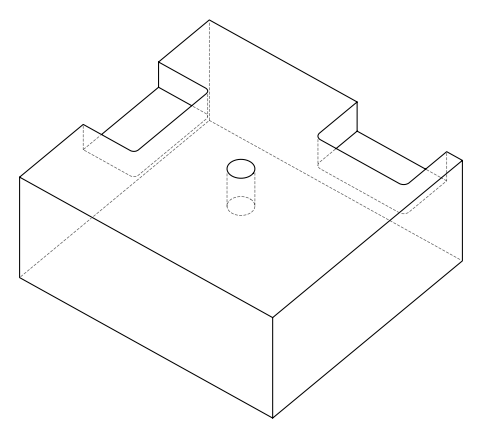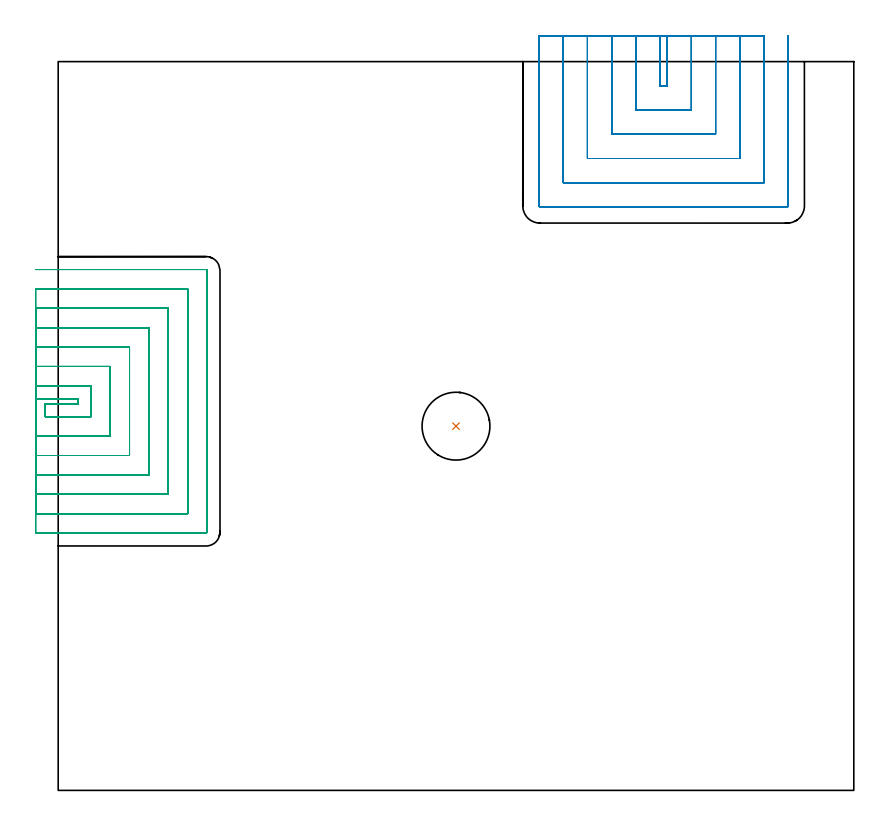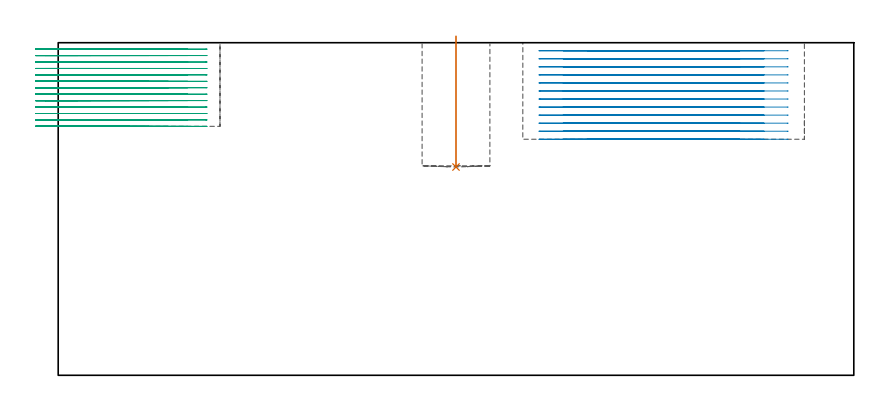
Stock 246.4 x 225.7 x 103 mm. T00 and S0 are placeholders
(PLAN: 3 operations, 2 tool changes, 63.3 min)
(1 INDEXABLE_INSERT_DRILL_BLIND_HOLE_FROM_SOLID | STEP1POCKET | NXT0302_013 | 0.16 min | 13241 mm3)
(2 MILL_SLOT | SLOT_PARTIAL_RECTANGULAR | NXT0201_013 | Follow Part, ap 2.5, ae 75% | 26.02 min | 130018 mm3)
(3 MILL_SLOT_1 | SLOT_PARTIAL_RECTANGULAR_1 | NXT0201_009 | Follow Part, ap 2, ae 75% | 37.11 min | 116073 mm3)
(TOOL NXT0302_013 | Index. Insert Drill 21mm [880-D2100L25-05] | D21 PA176 FL105 Z2)
(TOOL NXT0201_013 | ENDMILL 10mm | D10 FL30 Z4)
(TOOL NXT0201_009 | ENDMILL 8mm [2P460-0800-NA 1630] | D8 FL26 Z6)
(OP 1 INDEXABLE_INSERT_DRILL_BLIND_HOLE_FROM_SOLID)
G17 G21 G94 G90
T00 M6
G54
G17 G0 G90 X123.2 Y112.8 S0 M3
G43 Z113. H1
G94 G81 G98 Z64.5 F250. R105.
G80
M5
M2
(OP 2 MILL_SLOT)
G17 G21 G94 G90
T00 M6
G54
G17 G0 G90 X186.4 Y233.7 S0 M3
G43 Z113. H0
Z100.508
G94 G1 Y230.7 F250.
Y218.2 F500.
X188.6
Y230.7
Y233.7 F250.
X178.9
Y230.7
Y210.7 F500.
X196.1
Y230.7
Y233.7 F250.
X171.4
Y230.7
Y203.2 F500.
X203.6
Y230.7
Y233.7 F250.
X163.9
Y230.7
Y195.7 F500.
X211.1
Y230.7
Y233.7 F250.
X156.4
Y230.7
Y188.2 F500.
X218.6
Y230.7
Y233.7 F250.
X148.9
Y230.7
Y181. F500.
G3 X149.2 Y180.7 R0.3
G1 X225.8
G3 X226.1 Y181. R0.3
G1 Y230.7
Y233.7 F250.
G0 X186.4 Z98.017
G1 Y230.7
Y218.2 F500.
X188.6
Y230.7
Y233.7 F250.
X178.9
Y230.7
Y210.7 F500.
X196.1
Y230.7
Y233.7 F250.
X171.4
Y230.7
Y203.2 F500.
X203.6
Y230.7
Y233.7 F250.
X163.9
Y230.7
Y195.7 F500.
X211.1
Y230.7
Y233.7 F250.
X156.4
Y230.7
Y188.2 F500.
X218.6
Y230.7
Y233.7 F250.
X148.9
Y230.7
Y181. F500.
G3 X149.2 Y180.7 R0.3
G1 X225.8
G3 X226.1 Y181. R0.3
G1 Y230.7
Y233.7 F250.
G0 X186.4 Z95.525
G1 Y230.7
Y218.2 F500.
X188.6
Y230.7
Y233.7 F250.
X178.9
Y230.7
Y210.7 F500.
X196.1
Y230.7
Y233.7 F250.
X171.4
Y230.7
Y203.2 F500.
X203.6
Y230.7
Y233.7 F250.
X163.9
Y230.7
Y195.7 F500.
X211.1
Y230.7
Y233.7 F250.
X156.4
Y230.7
Y188.2 F500.
X218.6
Y230.7
Y233.7 F250.
X148.9
Y230.7
Y181. F500.
G3 X149.2 Y180.7 R0.3
G1 X225.8
G3 X226.1 Y181. R0.3
G1 Y230.7
Y233.7 F250.
G0 X186.4 Z93.033
G1 Y230.7
Y218.2 F500.
X188.6
Y230.7
Y233.7 F250.
X178.9
Y230.7
Y210.7 F500.
X196.1
Y230.7
Y233.7 F250.
X171.4
Y230.7
Y203.2 F500.
X203.6
Y230.7
Y233.7 F250.
X163.9
Y230.7
Y195.7 F500.
X211.1
Y230.7
Y233.7 F250.
X156.4
Y230.7
Y188.2 F500.
X218.6
Y230.7
Y233.7 F250.
X148.9
Y230.7
Y181. F500.
G3 X149.2 Y180.7 R0.3
G1 X225.8
G3 X226.1 Y181. R0.3
G1 Y230.7
Y233.7 F250.
G0 X186.4 Z90.542
G1 Y230.7
Y218.2 F500.
X188.6
Y230.7
Y233.7 F250.
X178.9
Y230.7
Y210.7 F500.
X196.1
Y230.7
Y233.7 F250.
X171.4
Y230.7
Y203.2 F500.
X203.6
Y230.7
Y233.7 F250.
X163.9
Y230.7
Y195.7 F500.
X211.1
Y230.7
Y233.7 F250.
X156.4
Y230.7
Y188.2 F500.
X218.6
Y230.7
Y233.7 F250.
X148.9
Y230.7
Y181. F500.
G3 X149.2 Y180.7 R0.3
G1 X225.8
G3 X226.1 Y181. R0.3
G1 Y230.7
Y233.7 F250.
G0 X186.4 Z88.05
G1 Y230.7
Y218.2 F500.
X188.6
Y230.7
Y233.7 F250.
X178.9
Y230.7
Y210.7 F500.
X196.1
Y230.7
Y233.7 F250.
X171.4
Y230.7
Y203.2 F500.
X203.6
Y230.7
Y233.7 F250.
X163.9
Y230.7
Y195.7 F500.
X211.1
Y230.7
Y233.7 F250.
X156.4
Y230.7
Y188.2 F500.
X218.6
Y230.7
Y233.7 F250.
X148.9
Y230.7
Y181. F500.
G3 X149.2 Y180.7 R0.3
G1 X225.8
G3 X226.1 Y181. R0.3
G1 Y230.7
Y233.7 F250.
G0 X186.4 Z85.558
G1 Y230.7
Y218.2 F500.
X188.6
Y230.7
Y233.7 F250.
X178.9
Y230.7
Y210.7 F500.
X196.1
Y230.7
Y233.7 F250.
X171.4
Y230.7
Y203.2 F500.
X203.6
Y230.7
Y233.7 F250.
X163.9
Y230.7
Y195.7 F500.
X211.1
Y230.7
Y233.7 F250.
X156.4
Y230.7
Y188.2 F500.
X218.6
Y230.7
Y233.7 F250.
X148.9
Y230.7
Y181. F500.
G3 X149.2 Y180.7 R0.3
G1 X225.8
G3 X226.1 Y181. R0.3
G1 Y230.7
Y233.7 F250.
G0 X186.4 Z83.067
G1 Y230.7
Y218.2 F500.
X188.6
Y230.7
Y233.7 F250.
X178.9
Y230.7
Y210.7 F500.
X196.1
Y230.7
Y233.7 F250.
X171.4
Y230.7
Y203.2 F500.
X203.6
Y230.7
Y233.7 F250.
X163.9
Y230.7
Y195.7 F500.
X211.1
Y230.7
Y233.7 F250.
X156.4
Y230.7
Y188.2 F500.
X218.6
Y230.7
Y233.7 F250.
X148.9
Y230.7
Y181. F500.
G3 X149.2 Y180.7 R0.3
G1 X225.8
G3 X226.1 Y181. R0.3
G1 Y230.7
Y233.7 F250.
G0 X186.4 Z80.575
G1 Y230.7
Y218.2 F500.
X188.6
Y230.7
Y233.7 F250.
X178.9
Y230.7
Y210.7 F500.
X196.1
Y230.7
Y233.7 F250.
X171.4
Y230.7
Y203.2 F500.
X203.6
Y230.7
Y233.7 F250.
X163.9
Y230.7
Y195.7 F500.
X211.1
Y230.7
Y233.7 F250.
X156.4
Y230.7
Y188.2 F500.
X218.6
Y230.7
Y233.7 F250.
X148.9
Y230.7
Y181. F500.
G3 X149.2 Y180.7 R0.3
G1 X225.8
G3 X226.1 Y181. R0.3
G1 Y230.7
Y233.7 F250.
G0 X186.4 Z78.083
G1 Y230.7
Y218.2 F500.
X188.6
Y230.7
Y233.7 F250.
X178.9
Y230.7
Y210.7 F500.
X196.1
Y230.7
Y233.7 F250.
X171.4
Y230.7
Y203.2 F500.
X203.6
Y230.7
Y233.7 F250.
X163.9
Y230.7
Y195.7 F500.
X211.1
Y230.7
Y233.7 F250.
X156.4
Y230.7
Y188.2 F500.
X218.6
Y230.7
Y233.7 F250.
X148.9
Y230.7
Y181. F500.
G3 X149.2 Y180.7 R0.3
G1 X225.8
G3 X226.1 Y181. R0.3
G1 Y230.7
Y233.7 F250.
G0 X186.4 Z75.592
G1 Y230.7
Y218.2 F500.
X188.6
Y230.7
Y233.7 F250.
X178.9
Y230.7
Y210.7 F500.
X196.1
Y230.7
Y233.7 F250.
X171.4
Y230.7
Y203.2 F500.
X203.6
Y230.7
Y233.7 F250.
X163.9
Y230.7
Y195.7 F500.
X211.1
Y230.7
Y233.7 F250.
X156.4
Y230.7
Y188.2 F500.
X218.6
Y230.7
Y233.7 F250.
X148.9
Y230.7
Y181. F500.
G3 X149.2 Y180.7 R0.3
G1 X225.8
G3 X226.1 Y181. R0.3
G1 Y230.7
Y233.7 F250.
G0 X186.4 Z73.1
G1 Y230.7
Y218.2 F500.
X188.6
Y230.7
Y233.7 F250.
X178.9
Y230.7
Y210.7 F500.
X196.1
Y230.7
Y233.7 F250.
X171.4
Y230.7
Y203.2 F500.
X203.6
Y230.7
Y233.7 F250.
X163.9
Y230.7
Y195.7 F500.
X211.1
Y230.7
Y233.7 F250.
X156.4
Y230.7
Y188.2 F500.
X218.6
Y230.7
Y233.7 F250.
X148.9
Y230.7
Y181. F500.
G3 X149.2 Y180.7 R0.3
G1 X225.8
G3 X226.1 Y181. R0.3
G1 Y230.7
Y233.7 F250.
G0 Z113.
M5
M2
(OP 3 MILL_SLOT_1)
G17 G21 G94 G90
T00 M6
G54
G17 G0 G90 X-7. Y121.3 S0 M3
G43 Z113. H1
Z101.008
G94 G1 X-4. F250.
X6.1 F500.
Y119.7
X-4.
Y115.7
X10.1
Y125.3
X-4.
X-7. F250.
Y109.7
X-4.
X16.1 F500.
Y131.3
X-4.
X-7. F250.
Y103.7
X-4.
X22.1 F500.
Y137.3
X-4.
X-7. F250.
Y97.7
X-4.
X28.1 F500.
Y143.3
X-4.
X-7. F250.
Y91.7
X-4.
X34.1 F500.
Y149.3
X-4.
X-7. F250.
Y85.7
X-4.
X40.1 F500.
Y155.3
X-4.
X-7. F250.
Y79.7
X-4.
X45.8 F500.
G3 X46.1 Y80. R0.3
G1 Y161.
G3 X45.8 Y161.3 R0.3
G1 X-4.
X-7. F250.
G0 Y121.3 Z99.015
G1 X-4.
X6.1 F500.
Y119.7
X-4.
Y115.7
X10.1
Y125.3
X-4.
X-7. F250.
Y109.7
X-4.
X16.1 F500.
Y131.3
X-4.
X-7. F250.
Y103.7
X-4.
X22.1 F500.
Y137.3
X-4.
X-7. F250.
Y97.7
X-4.
X28.1 F500.
Y143.3
X-4.
X-7. F250.
Y91.7
X-4.
X34.1 F500.
Y149.3
X-4.
X-7. F250.
Y85.7
X-4.
X40.1 F500.
Y155.3
X-4.
X-7. F250.
Y79.7
X-4.
X45.8 F500.
G3 X46.1 Y80. R0.3
G1 Y161.
G3 X45.8 Y161.3 R0.3
G1 X-4.
X-7. F250.
G0 Y121.3 Z97.023
G1 X-4.
X6.1 F500.
Y119.7
X-4.
Y115.7
X10.1
Y125.3
X-4.
X-7. F250.
Y109.7
X-4.
X16.1 F500.
Y131.3
X-4.
X-7. F250.
Y103.7
X-4.
X22.1 F500.
Y137.3
X-4.
X-7. F250.
Y97.7
X-4.
X28.1 F500.
Y143.3
X-4.
X-7. F250.
Y91.7
X-4.
X34.1 F500.
Y149.3
X-4.
X-7. F250.
Y85.7
X-4.
X40.1 F500.
Y155.3
X-4.
X-7. F250.
Y79.7
X-4.
X45.8 F500.
G3 X46.1 Y80. R0.3
G1 Y161.
G3 X45.8 Y161.3 R0.3
G1 X-4.
X-7. F250.
G0 Y121.3 Z95.031
G1 X-4.
X6.1 F500.
Y119.7
X-4.
Y115.7
X10.1
Y125.3
X-4.
X-7. F250.
Y109.7
X-4.
X16.1 F500.
Y131.3
X-4.
X-7. F250.
Y103.7
X-4.
X22.1 F500.
Y137.3
X-4.
X-7. F250.
Y97.7
X-4.
X28.1 F500.
Y143.3
X-4.
X-7. F250.
Y91.7
X-4.
X34.1 F500.
Y149.3
X-4.
X-7. F250.
Y85.7
X-4.
X40.1 F500.
Y155.3
X-4.
X-7. F250.
Y79.7
X-4.
X45.8 F500.
G3 X46.1 Y80. R0.3
G1 Y161.
G3 X45.8 Y161.3 R0.3
G1 X-4.
X-7. F250.
G0 Y121.3 Z93.038
G1 X-4.
X6.1 F500.
Y119.7
X-4.
Y115.7
X10.1
Y125.3
X-4.
X-7. F250.
Y109.7
X-4.
X16.1 F500.
Y131.3
X-4.
X-7. F250.
Y103.7
X-4.
X22.1 F500.
Y137.3
X-4.
X-7. F250.
Y97.7
X-4.
X28.1 F500.
Y143.3
X-4.
X-7. F250.
Y91.7
X-4.
X34.1 F500.
Y149.3
X-4.
X-7. F250.
Y85.7
X-4.
X40.1 F500.
Y155.3
X-4.
X-7. F250.
Y79.7
X-4.
X45.8 F500.
G3 X46.1 Y80. R0.3
G1 Y161.
G3 X45.8 Y161.3 R0.3
G1 X-4.
X-7. F250.
G0 Y121.3 Z91.046
G1 X-4.
X6.1 F500.
Y119.7
X-4.
Y115.7
X10.1
Y125.3
X-4.
X-7. F250.
Y109.7
X-4.
X16.1 F500.
Y131.3
X-4.
X-7. F250.
Y103.7
X-4.
X22.1 F500.
Y137.3
X-4.
X-7. F250.
Y97.7
X-4.
X28.1 F500.
Y143.3
X-4.
X-7. F250.
Y91.7
X-4.
X34.1 F500.
Y149.3
X-4.
X-7. F250.
Y85.7
X-4.
X40.1 F500.
Y155.3
X-4.
X-7. F250.
Y79.7
X-4.
X45.8 F500.
G3 X46.1 Y80. R0.3
G1 Y161.
G3 X45.8 Y161.3 R0.3
G1 X-4.
X-7. F250.
G0 Y121.3 Z89.054
G1 X-4.
X6.1 F500.
Y119.7
X-4.
Y115.7
X10.1
Y125.3
X-4.
X-7. F250.
Y109.7
X-4.
X16.1 F500.
Y131.3
X-4.
X-7. F250.
Y103.7
X-4.
X22.1 F500.
Y137.3
X-4.
X-7. F250.
Y97.7
X-4.
X28.1 F500.
Y143.3
X-4.
X-7. F250.
Y91.7
X-4.
X34.1 F500.
Y149.3
X-4.
X-7. F250.
Y85.7
X-4.
X40.1 F500.
Y155.3
X-4.
X-7. F250.
Y79.7
X-4.
X45.8 F500.
G3 X46.1 Y80. R0.3
G1 Y161.
G3 X45.8 Y161.3 R0.3
G1 X-4.
X-7. F250.
G0 Y121.3 Z87.062
G1 X-4.
X6.1 F500.
Y119.7
X-4.
Y115.7
X10.1
Y125.3
X-4.
X-7. F250.
Y109.7
X-4.
X16.1 F500.
Y131.3
X-4.
X-7. F250.
Y103.7
X-4.
X22.1 F500.
Y137.3
X-4.
X-7. F250.
Y97.7
X-4.
X28.1 F500.
Y143.3
X-4.
X-7. F250.
Y91.7
X-4.
X34.1 F500.
Y149.3
X-4.
X-7. F250.
Y85.7
X-4.
X40.1 F500.
Y155.3
X-4.
X-7. F250.
Y79.7
X-4.
X45.8 F500.
G3 X46.1 Y80. R0.3
G1 Y161.
G3 X45.8 Y161.3 R0.3
G1 X-4.
X-7. F250.
G0 Y121.3 Z85.069
G1 X-4.
X6.1 F500.
Y119.7
X-4.
Y115.7
X10.1
Y125.3
X-4.
X-7. F250.
Y109.7
X-4.
X16.1 F500.
Y131.3
X-4.
X-7. F250.
Y103.7
X-4.
X22.1 F500.
Y137.3
X-4.
X-7. F250.
Y97.7
X-4.
X28.1 F500.
Y143.3
X-4.
X-7. F250.
Y91.7
X-4.
X34.1 F500.
Y149.3
X-4.
X-7. F250.
Y85.7
X-4.
X40.1 F500.
Y155.3
X-4.
X-7. F250.
Y79.7
X-4.
X45.8 F500.
G3 X46.1 Y80. R0.3
G1 Y161.
G3 X45.8 Y161.3 R0.3
G1 X-4.
X-7. F250.
G0 Y121.3 Z83.077
G1 X-4.
X6.1 F500.
Y119.7
X-4.
Y115.7
X10.1
Y125.3
X-4.
X-7. F250.
Y109.7
X-4.
X16.1 F500.
Y131.3
X-4.
X-7. F250.
Y103.7
X-4.
X22.1 F500.
Y137.3
X-4.
X-7. F250.
Y97.7
X-4.
X28.1 F500.
Y143.3
X-4.
X-7. F250.
Y91.7
X-4.
X34.1 F500.
Y149.3
X-4.
X-7. F250.
Y85.7
X-4.
X40.1 F500.
Y155.3
X-4.
X-7. F250.
Y79.7
X-4.
X45.8 F500.
G3 X46.1 Y80. R0.3
G1 Y161.
G3 X45.8 Y161.3 R0.3
G1 X-4.
X-7. F250.
G0 Y121.3 Z81.085
G1 X-4.
X6.1 F500.
Y119.7
X-4.
Y115.7
X10.1
Y125.3
X-4.
X-7. F250.
Y109.7
X-4.
X16.1 F500.
Y131.3
X-4.
X-7. F250.
Y103.7
X-4.
X22.1 F500.
Y137.3
X-4.
X-7. F250.
Y97.7
X-4.
X28.1 F500.
Y143.3
X-4.
X-7. F250.
Y91.7
X-4.
X34.1 F500.
Y149.3
X-4.
X-7. F250.
Y85.7
X-4.
X40.1 F500.
Y155.3
X-4.
X-7. F250.
Y79.7
X-4.
X45.8 F500.
G3 X46.1 Y80. R0.3
G1 Y161.
G3 X45.8 Y161.3 R0.3
G1 X-4.
X-7. F250.
G0 Y121.3 Z79.092
G1 X-4.
X6.1 F500.
Y119.7
X-4.
Y115.7
X10.1
Y125.3
X-4.
X-7. F250.
Y109.7
X-4.
X16.1 F500.
Y131.3
X-4.
X-7. F250.
Y103.7
X-4.
X22.1 F500.
Y137.3
X-4.
X-7. F250.
Y97.7
X-4.
X28.1 F500.
Y143.3
X-4.
X-7. F250.
Y91.7
X-4.
X34.1 F500.
Y149.3
X-4.
X-7. F250.
Y85.7
X-4.
X40.1 F500.
Y155.3
X-4.
X-7. F250.
Y79.7
X-4.
X45.8 F500.
G3 X46.1 Y80. R0.3
G1 Y161.
G3 X45.8 Y161.3 R0.3
G1 X-4.
X-7. F250.
G0 Y121.3 Z77.1
G1 X-4.
X6.1 F500.
Y119.7
X-4.
Y115.7
X10.1
Y125.3
X-4.
X-7. F250.
Y109.7
X-4.
X16.1 F500.
Y131.3
X-4.
X-7. F250.
Y103.7
X-4.
X22.1 F500.
Y137.3
X-4.
X-7. F250.
Y97.7
X-4.
X28.1 F500.
Y143.3
X-4.
X-7. F250.
Y91.7
X-4.
X34.1 F500.
Y149.3
X-4.
X-7. F250.
Y85.7
X-4.
X40.1 F500.
Y155.3
X-4.
X-7. F250.
Y79.7
X-4.
X45.8 F500.
G3 X46.1 Y80. R0.3
G1 Y161.
G3 X45.8 Y161.3 R0.3
G1 X-4.
X-7. F250.
G0 Z113.
M5
M2
